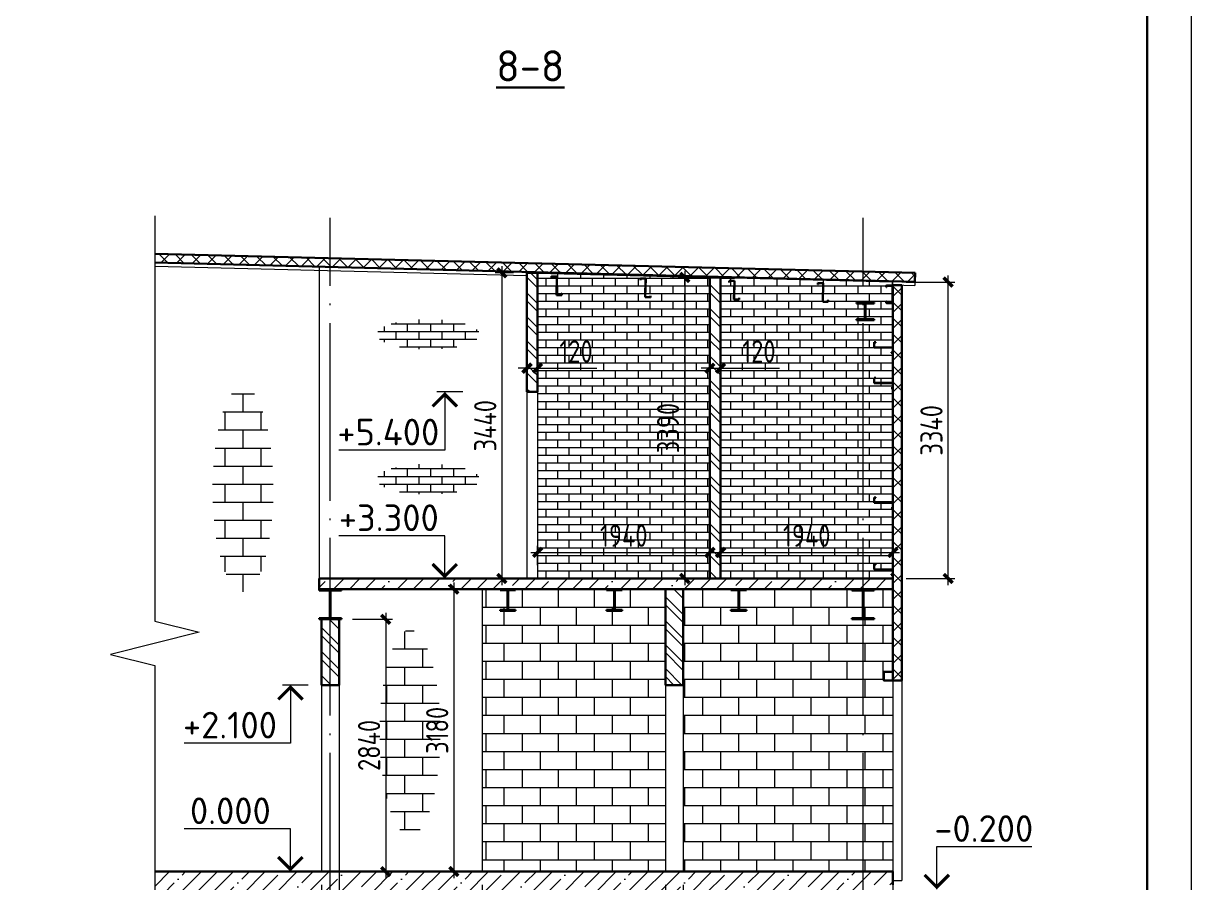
# Model space of a CAD drawing. Extents: x -965262 to 1142518, y -357520 to 71675.
# Drawn here: x 867212 to 880368, y -205275 to -195599 of the extents above; entities that cross this region are included whole.
import ezdxf

# ---------------------------------------------------------------- set-up
doc = ezdxf.new("R2010")
doc.units = 0
doc.header["$LTSCALE"] = 10
doc.linetypes.add('DOTE', pattern=[2.42, 2, -0.2, 0.02, -0.2])
doc.layers.get('0').update_dxf_attribs({"linetype": 'CONTINUOUS', "lineweight": 30})
doc.layers.get('Defpoints').update_dxf_attribs({"linetype": 'CONTINUOUS'})
doc.layers.add('DOTE', color=7, linetype='DOTE', lineweight=9)
doc.styles.add('GOST 2.304', font='isocpeur.ttf', dxfattribs={"width": 0.75, "height": 250})
doc.styles.add('ГОСТ 2м', font='isocpeur.ttf', dxfattribs={"width": 0.8, "height": 250})
doc.dimstyles.new('ГОСТ 2м', dxfattribs={"dimtxt": 250, "dimasz": 100, "dimexe": 75, "dimexo": 150, "dimgap": 62.5, "dimtad": 1, "dimdec": 0, "dimtxsty": 'ГОСТ 2м', "dimblk": 'ARCHTICK', "dimcen": 150, "dimdle": 75, "dimclrd": 256, "dimclre": 256, "dimclrt": 256, "dimadec": 0, "dimazin": 0, "dimtfac": 1, "dimtdec": 0, "dimtmove": 0, "dimatfit": 3, "dimldrblk": 'OBLIQUE', "dimfxl": 1, "dimlwd": 15, "dimlwe": 15, "dimarcsym": 0})
pattern_1 = [(45, (778457.99, -202029.55), (-89.80256, 89.80256), []), (135, (778457.99, -202029.55), (-89.80256, -89.80256), [])]

# ---------------------------------------------------------------- blocks, each defined once
blk = doc.blocks.new('_ArchTick')
at = {"color": 0, "linetype": 'ByBlock', "lineweight": 0, "const_width": 0.4}
blk.add_lwpolyline([(-0.5, -0.5), (0.5, 0.5)], dxfattribs=at)
blk = doc.blocks.new('*D652')
at = {"lineweight": 15, "transparency": 16777216}
for p, q in [((874443, -205300), (874443, -206194)), ((874643, -205300), (874643, -206194)), ((874368, -206119), (874643, -206119)), ((874643, -206119), (875248, -206119))]:
    blk.add_line(p, q, dxfattribs=at)
at = {"layer": 'Defpoints', "color": 0, "lineweight": 15, "transparency": 16777216}
for p in [(874443, -205150, -1451), (874643, -205150, -1451), (874643, -206119)]:
    blk.add_point(p, dxfattribs=at)
at = {"lineweight": 15, "transparency": 16777216, "xscale": 100, "yscale": 100, "zscale": 100, "rotation": 180}
blk.add_blockref('_ArchTick', (874443, -206119), dxfattribs=at)
at = {"lineweight": 15, "transparency": 16777216, "xscale": 100, "yscale": 100, "zscale": 100}
blk.add_blockref('_ArchTick', (874643, -206119), dxfattribs=at)
at = {"lineweight": 15, "transparency": 16777216, "insert": (874995, -205932), "char_height": 250, "attachment_point": 5, "style": 'ГОСТ 2м'}
blk.add_mtext('200', dxfattribs=at)
blk = doc.blocks.new('_Oblique')
at = {"color": 0, "linetype": 'ByBlock', "lineweight": -2}
blk.add_line((-0.5, -0.5), (0.5, 0.5), dxfattribs=at)
blk = doc.blocks.new('*D676')
at = {"lineweight": 15, "transparency": 16777216}
for p, q in [((870918, -202310), (871367, -202310)), ((871292, -202235), (871292, -205225)), ((870918, -205150), (871367, -205150))]:
    blk.add_line(p, q, dxfattribs=at)
at = {"layer": 'Defpoints', "color": 0, "lineweight": 15, "transparency": 16777216}
for p in [(870768, -202310, -1451), (870768, -205150, 393), (871292, -205150)]:
    blk.add_point(p, dxfattribs=at)
at = {"lineweight": 15, "transparency": 16777216, "xscale": 100, "yscale": 100, "zscale": 100}
for p, rotation in [((871292, -202310), 90), ((871292, -205150), 270)]:
    blk.add_blockref('_ArchTick', p, dxfattribs=dict(at, rotation=rotation))
at = {"lineweight": 15, "transparency": 16777216, "insert": (871105, -203730), "char_height": 250, "attachment_point": 5, "rotation": 90, "style": 'ГОСТ 2м'}
blk.add_mtext('2840', dxfattribs=at)
blk = doc.blocks.new('*D653')
at = {"lineweight": 15, "transparency": 16777216}
for p, q in [((872060, -201895), (872060, -205225)), ((872228, -201970), (871985, -201970)), ((872228, -205150), (871985, -205150))]:
    blk.add_line(p, q, dxfattribs=at)
at = {"layer": 'Defpoints', "color": 0, "lineweight": 15, "transparency": 16777216}
for p in [(872378, -201970, -1451), (872060, -205150), (872378, -205150, 408)]:
    blk.add_point(p, dxfattribs=at)
at = {"lineweight": 15, "transparency": 16777216, "xscale": 100, "yscale": 100, "zscale": 100}
for p, rotation in [((872060, -201970), 90), ((872060, -205150), 270)]:
    blk.add_blockref('_ArchTick', p, dxfattribs=dict(at, rotation=rotation))
at = {"lineweight": 15, "transparency": 16777216, "insert": (871872, -203560), "char_height": 250, "attachment_point": 5, "rotation": 90, "style": 'ГОСТ 2м'}
blk.add_mtext('3180', dxfattribs=at)
blk = doc.blocks.new('*D654')
at = {"lineweight": 15, "transparency": 16777216}
for p, q in [((870568, -205300), (870568, -206194)), ((870768, -205300), (870768, -206194)), ((870568, -206119), (869179, -206119)), ((870768, -206119), (870493, -206119))]:
    blk.add_line(p, q, dxfattribs=at)
at = {"layer": 'Defpoints', "color": 0, "lineweight": 15, "transparency": 16777216}
for p in [(870568, -205150, -1451), (870768, -205150, -1451), (870768, -206119)]:
    blk.add_point(p, dxfattribs=at)
at = {"lineweight": 15, "transparency": 16777216, "xscale": 100, "yscale": 100, "zscale": 100, "rotation": 180}
blk.add_blockref('_ArchTick', (870568, -206119), dxfattribs=at)
at = {"lineweight": 15, "transparency": 16777216, "xscale": 100, "yscale": 100, "zscale": 100}
blk.add_blockref('_ArchTick', (870768, -206119), dxfattribs=at)
at = {"lineweight": 15, "transparency": 16777216, "insert": (869431, -205932), "char_height": 250, "attachment_point": 5, "style": 'ГОСТ 2м'}
blk.add_mtext('200', dxfattribs=at)
blk = doc.blocks.new('*D677')
at = {"lineweight": 15, "transparency": 16777216}
for p, q in [((870768, -203200), (870768, -206585)), ((872378, -205300), (872378, -206585)), ((870693, -206510), (872453, -206510))]:
    blk.add_line(p, q, dxfattribs=at)
at = {"layer": 'Defpoints', "color": 0, "lineweight": 15, "transparency": 16777216}
for p in [(870768, -203050, -1451), (872378, -205150, 408), (872378, -206510)]:
    blk.add_point(p, dxfattribs=at)
at = {"lineweight": 15, "transparency": 16777216, "xscale": 100, "yscale": 100, "zscale": 100, "rotation": 180}
blk.add_blockref('_ArchTick', (870768, -206510), dxfattribs=at)
at = {"lineweight": 15, "transparency": 16777216, "xscale": 100, "yscale": 100, "zscale": 100}
blk.add_blockref('_ArchTick', (872378, -206510), dxfattribs=at)
at = {"lineweight": 15, "transparency": 16777216, "insert": (871573, -206322), "char_height": 250, "attachment_point": 5, "style": 'ГОСТ 2м'}
blk.add_mtext('1610', dxfattribs=at)
blk = doc.blocks.new('*D678')
at = {"lineweight": 15, "transparency": 16777216}
for p, q in [((872378, -205300), (872378, -206585)), ((874443, -205300), (874443, -206585)), ((872303, -206510), (874518, -206510))]:
    blk.add_line(p, q, dxfattribs=at)
at = {"layer": 'Defpoints', "color": 0, "lineweight": 15, "transparency": 16777216}
for p in [(872378, -205150, 335), (874443, -205150, 335), (874443, -206510)]:
    blk.add_point(p, dxfattribs=at)
at = {"lineweight": 15, "transparency": 16777216, "xscale": 100, "yscale": 100, "zscale": 100, "rotation": 180}
blk.add_blockref('_ArchTick', (872378, -206510), dxfattribs=at)
at = {"lineweight": 15, "transparency": 16777216, "xscale": 100, "yscale": 100, "zscale": 100}
blk.add_blockref('_ArchTick', (874443, -206510), dxfattribs=at)
at = {"lineweight": 15, "transparency": 16777216, "insert": (873410, -206322), "char_height": 250, "attachment_point": 5, "style": 'ГОСТ 2м'}
blk.add_mtext('2065', dxfattribs=at)
blk = doc.blocks.new('*D679')
at = {"lineweight": 15, "transparency": 16777216}
for p, q in [((874643, -205300), (874643, -206585)), ((877003, -205300), (877003, -206585)), ((874568, -206510), (877078, -206510))]:
    blk.add_line(p, q, dxfattribs=at)
at = {"layer": 'Defpoints', "color": 0, "lineweight": 15, "transparency": 16777216}
for p in [(874643, -205150, 321), (877003, -205150), (877003, -206510)]:
    blk.add_point(p, dxfattribs=at)
at = {"lineweight": 15, "transparency": 16777216, "xscale": 100, "yscale": 100, "zscale": 100, "rotation": 180}
blk.add_blockref('_ArchTick', (874643, -206510), dxfattribs=at)
at = {"lineweight": 15, "transparency": 16777216, "xscale": 100, "yscale": 100, "zscale": 100}
blk.add_blockref('_ArchTick', (877003, -206510), dxfattribs=at)
at = {"lineweight": 15, "transparency": 16777216, "insert": (875823, -206322), "char_height": 250, "attachment_point": 5, "style": 'ГОСТ 2м'}
blk.add_mtext('2360', dxfattribs=at)
blk = doc.blocks.new('*D680')
at = {"lineweight": 15, "transparency": 16777216}
for p, q in [((872600, -198334), (872600, -201925)), ((872733, -198409), (872525, -198409)), ((872733, -201850), (872525, -201850))]:
    blk.add_line(p, q, dxfattribs=at)
at = {"layer": 'Defpoints', "color": 0, "lineweight": 15, "transparency": 16777216}
for p in [(872883, -198409, -73), (872600, -201850), (872883, -201850, -73)]:
    blk.add_point(p, dxfattribs=at)
at = {"lineweight": 15, "transparency": 16777216, "xscale": 100, "yscale": 100, "zscale": 100}
for p, rotation in [((872600, -198409), 90), ((872600, -201850), 270)]:
    blk.add_blockref('_ArchTick', p, dxfattribs=dict(at, rotation=rotation))
at = {"lineweight": 15, "transparency": 16777216, "insert": (872413, -200130), "char_height": 250, "attachment_point": 5, "rotation": 90, "style": 'ГОСТ 2м'}
blk.add_mtext('3440', dxfattribs=at)
blk = doc.blocks.new('*D681')
at = {"lineweight": 15, "transparency": 16777216}
for p, q in [((877153, -198513), (877700, -198513)), ((877625, -201925), (877625, -198438)), ((877153, -201850), (877700, -201850))]:
    blk.add_line(p, q, dxfattribs=at)
at = {"layer": 'Defpoints', "color": 0, "lineweight": 15, "transparency": 16777216}
for p in [(877003, -198513, -73), (877625, -198513), (877003, -201850, -73)]:
    blk.add_point(p, dxfattribs=at)
at = {"lineweight": 15, "transparency": 16777216, "xscale": 100, "yscale": 100, "zscale": 100}
for p, rotation in [((877625, -198513), 90), ((877625, -201850), 270)]:
    blk.add_blockref('_ArchTick', p, dxfattribs=dict(at, rotation=rotation))
at = {"lineweight": 15, "transparency": 16777216, "insert": (877438, -200182), "char_height": 250, "attachment_point": 5, "rotation": 90, "style": 'ГОСТ 2м'}
blk.add_mtext('3340', dxfattribs=at)
blk = doc.blocks.new('*D656')
at = {"lineweight": 15, "transparency": 16777216}
for p, q in [((873003, -201700), (873003, -201481)), ((874943, -201700), (874943, -201481)), ((872928, -201556), (875018, -201556))]:
    blk.add_line(p, q, dxfattribs=at)
at = {"layer": 'Defpoints', "color": 0, "lineweight": 15, "transparency": 16777216}
for p in [(874943, -201556), (873003, -201850, -73), (874943, -201850, -73)]:
    blk.add_point(p, dxfattribs=at)
at = {"lineweight": 15, "transparency": 16777216, "xscale": 100, "yscale": 100, "zscale": 100, "rotation": 180}
blk.add_blockref('_ArchTick', (873003, -201556), dxfattribs=at)
at = {"lineweight": 15, "transparency": 16777216, "xscale": 100, "yscale": 100, "zscale": 100}
blk.add_blockref('_ArchTick', (874943, -201556), dxfattribs=at)
at = {"lineweight": 15, "transparency": 16777216, "insert": (873973, -201368), "char_height": 250, "attachment_point": 5, "style": 'ГОСТ 2м'}
blk.add_mtext('1940', dxfattribs=at)
blk = doc.blocks.new('*D682')
at = {"lineweight": 15, "transparency": 16777216}
for p, q in [((875063, -201700), (875063, -201481)), ((877003, -201700), (877003, -201481)), ((874988, -201556), (877078, -201556))]:
    blk.add_line(p, q, dxfattribs=at)
at = {"layer": 'Defpoints', "color": 0, "lineweight": 15, "transparency": 16777216}
for p in [(877003, -201556), (875063, -201850, -73), (877003, -201850, -73)]:
    blk.add_point(p, dxfattribs=at)
at = {"lineweight": 15, "transparency": 16777216, "xscale": 100, "yscale": 100, "zscale": 100, "rotation": 180}
blk.add_blockref('_ArchTick', (875063, -201556), dxfattribs=at)
at = {"lineweight": 15, "transparency": 16777216, "xscale": 100, "yscale": 100, "zscale": 100}
blk.add_blockref('_ArchTick', (877003, -201556), dxfattribs=at)
at = {"lineweight": 15, "transparency": 16777216, "insert": (876033, -201368), "char_height": 250, "attachment_point": 5, "style": 'ГОСТ 2м'}
blk.add_mtext('1940', dxfattribs=at)
blk = doc.blocks.new('*D683')
at = {"lineweight": 15, "transparency": 16777216}
for p, q in [((872883, -199600), (872883, -199407)), ((873003, -199600), (873003, -199407)), ((872883, -199482), (872783, -199482)), ((872883, -199482), (873003, -199482)), ((873003, -199482), (873668, -199482))]:
    blk.add_line(p, q, dxfattribs=at)
at = {"layer": 'Defpoints', "color": 0, "lineweight": 15, "transparency": 16777216}
for p in [(873003, -199482), (872883, -199750, -73), (873003, -199750, -73)]:
    blk.add_point(p, dxfattribs=at)
at = {"lineweight": 15, "transparency": 16777216, "xscale": 100, "yscale": 100, "zscale": 100}
blk.add_blockref('_ArchTick', (872883, -199482), dxfattribs=at)
at = {"lineweight": 15, "transparency": 16777216, "xscale": 100, "yscale": 100, "zscale": 100, "rotation": 180}
blk.add_blockref('_ArchTick', (873003, -199482), dxfattribs=at)
at = {"lineweight": 15, "transparency": 16777216, "insert": (873435, -199294), "char_height": 250, "attachment_point": 5, "style": 'ГОСТ 2м'}
blk.add_mtext('120', dxfattribs=at)
blk = doc.blocks.new('*D684')
at = {"lineweight": 15, "transparency": 16777216}
for p, q in [((874943, -199600), (874943, -199407)), ((875063, -199600), (875063, -199407)), ((874943, -199482), (874843, -199482)), ((874943, -199482), (875063, -199482)), ((875063, -199482), (875728, -199482))]:
    blk.add_line(p, q, dxfattribs=at)
at = {"layer": 'Defpoints', "color": 0, "lineweight": 15, "transparency": 16777216}
for p in [(875063, -199482), (874943, -199750, -73), (875063, -199750, -73)]:
    blk.add_point(p, dxfattribs=at)
at = {"lineweight": 15, "transparency": 16777216, "xscale": 100, "yscale": 100, "zscale": 100}
blk.add_blockref('_ArchTick', (874943, -199482), dxfattribs=at)
at = {"lineweight": 15, "transparency": 16777216, "xscale": 100, "yscale": 100, "zscale": 100, "rotation": 180}
blk.add_blockref('_ArchTick', (875063, -199482), dxfattribs=at)
at = {"lineweight": 15, "transparency": 16777216, "insert": (875495, -199294), "char_height": 250, "attachment_point": 5, "style": 'ГОСТ 2м'}
blk.add_mtext('120', dxfattribs=at)
blk = doc.blocks.new('*D655')
at = {"lineweight": 15, "transparency": 16777216}
for p, q in [((874659, -198386), (874659, -201925)), ((874793, -198461), (874584, -198461)), ((874793, -201850), (874584, -201850))]:
    blk.add_line(p, q, dxfattribs=at)
at = {"layer": 'Defpoints', "color": 0, "lineweight": 15, "transparency": 16777216}
for p in [(874943, -198461, -73), (874659, -201850), (874943, -201850, -73)]:
    blk.add_point(p, dxfattribs=at)
at = {"lineweight": 15, "transparency": 16777216, "xscale": 100, "yscale": 100, "zscale": 100}
for p, rotation in [((874659, -198461), 90), ((874659, -201850), 270)]:
    blk.add_blockref('_ArchTick', p, dxfattribs=dict(at, rotation=rotation))
at = {"lineweight": 15, "transparency": 16777216, "insert": (874472, -200156), "char_height": 250, "attachment_point": 5, "rotation": 90, "style": 'ГОСТ 2м'}
blk.add_mtext('3390', dxfattribs=at)

msp = doc.modelspace()

# ---------------------------------------------------------------- hatches: boundary and pattern name
at = {"lineweight": 15}
h = msp.add_hatch(dxfattribs=at)
h.set_pattern_fill('ANSI37', color=30, scale=40, style=0)
h.set_pattern_definition(pattern_1)
h.paths.add_polyline_path([(877250.3, -198509.4), (868691.8, -198293.8), (868691.8, -198193.8), (877252.8, -198409.4)])
h = msp.add_hatch(dxfattribs=at)
h.set_pattern_fill('ANSI32', color=1, scale=20, angle=90, style=0)
h.set_pattern_definition([(135, (873985.42, -199288.92), (-134.704, -134.704), []), (135, (873985.42, -199199.11), (-134.704, -134.704), [])])
h.paths.add_polyline_path([(874032.8, -198438.4), (873912.8, -198435.4), (873912.8, -199749.9), (874032.8, -199749.9)], flags=17)
h.paths.add_polyline_path([(873002.8, -198412.4), (872882.8, -198409.4), (872882.8, -199749.9), (873002.8, -199749.9)])
h.paths.add_polyline_path([(874032.8, -198438.4), (873912.8, -198435.4), (873912.8, -199749.9), (874032.8, -199749.9)], flags=17)
h.paths.add_polyline_path([(875062.8, -198464.3), (874942.8, -198461.3), (874942.8, -201849.9), (875062.8, -201849.9)])
h = msp.add_hatch(dxfattribs=at)
h.set_pattern_fill('AR-BRSTD', color=1, scale=1.28)
h.set_pattern_definition([(0, (2163045.54, -226215.38), (0, 86.709504), []), (90, (2163045.54, -226215.38), (-130.048, 86.709504), [86.709504, -86.709504])])
h.paths.add_polyline_path([(875062.8, -198464.3), (874942.8, -198461.3), (874942.8, -201849.9), (875062.8, -201849.9)], flags=16)
h.paths.add_polyline_path([(873002.8, -201849.9), (873002.8, -198412.4), (877002.8, -198513.2), (877002.8, -201849.9)])
h.paths.add_polyline_path([(873182.8, -199581.7), (873687.8, -199581.7), (873687.8, -198981.7), (873182.8, -198981.7)], flags=24)
h.paths.add_polyline_path([(874759.3, -200498.1), (874759.3, -199813.1), (874159.3, -199813.1), (874159.3, -200498.1)], flags=24)
h.paths.add_polyline_path([(873640.3, -201655.9), (874305.3, -201655.9), (874305.3, -201055.9), (873640.3, -201055.9)], flags=24)
h.paths.add_polyline_path([(875700.3, -201655.9), (876365.3, -201655.9), (876365.3, -201055.9), (875700.3, -201055.9)], flags=24)
h.paths.add_polyline_path([(875242.8, -199581.7), (875747.8, -199581.7), (875747.8, -198981.7), (875242.8, -198981.7)], flags=24)
h = msp.add_hatch(dxfattribs=at)
h.set_pattern_fill('ANSI37', color=30, scale=40, style=0)
h.set_pattern_definition(pattern_1)
h.paths.add_polyline_path([(877102.8, -202999.9), (877002.8, -202999.9), (877002.8, -200158), (877102.8, -200158)])
h.paths.add_polyline_path([(877102.8, -200158), (877002.8, -200158), (877002.8, -198545.7), (877102.8, -198545.7)])
h = msp.add_hatch(dxfattribs=at)
h.set_pattern_fill('AR-BRSTD', color=1, scale=1.28)
h.set_pattern_definition([(0, (2163045.54, -226036.21), (0, 86.709504), []), (90, (2163045.54, -226036.21), (-130.048, 86.709504), [86.709504, -86.709504])])
edge = h.paths.add_edge_path()
edge.add_ellipse((871771.3, -199101.2), major_axis=(578.5, 0), ratio=0.2952217, start_angle=0, end_angle=360)
h.paths.add_polyline_path([(871942.6, -202197.2), (871580.1, -202197.2), (871580.1, -202497.2), (871942.6, -202497.2)], flags=9)
h.paths.add_polyline_path([(871906.9, -199710.2), (871906.9, -199347.7), (871606.9, -199347.7), (871606.9, -199710.2)], flags=9)
h = msp.add_hatch(dxfattribs=at)
h.set_pattern_fill('AR-B816', color=4)
h.set_pattern_definition([(0, (2181341.57, -254229), (0, 203.2), []), (90, (2181341.57, -254229), (-203.2, 203.2), [203.2, -203.2])])
edge = h.paths.add_edge_path()
edge.add_ellipse((869684.6, -200843.1), major_axis=(0, -1156.9), ratio=0.2952217, start_angle=0, end_angle=360)
h.paths.add_polyline_path([(863492.5, -201185.7), (863492.5, -200460.7), (862892.5, -200460.7), (862892.5, -201185.7)], flags=9)
h = msp.add_hatch(dxfattribs=at)
h.set_pattern_fill('AR-BRSTD', color=1, scale=1.28)
h.set_pattern_definition([(0, (2163045.54, -227666.75), (0, 86.709504), []), (90, (2163045.54, -227666.75), (-130.048, 86.709504), [86.709504, -86.709504])])
edge = h.paths.add_edge_path()
edge.add_ellipse((871771.3, -200731.7), major_axis=(578.5, 0), ratio=0.2952217, start_angle=0, end_angle=360)
h.paths.add_polyline_path([(871942.6, -203827.8), (871580.1, -203827.8), (871580.1, -204127.8), (871942.6, -204127.8)], flags=9)
h.paths.add_polyline_path([(871906.9, -201340.7), (871906.9, -200978.2), (871606.9, -200978.2), (871606.9, -201340.7)], flags=9)
h = msp.add_hatch(dxfattribs=at)
h.set_pattern_fill('ANSI35', color=256, scale=40, style=0)
h.set_pattern_definition([(45, (868859.28, -176872.93), (-179.6051, 179.6051), []), (45, (869038.88, -176872.93), (-179.605, 179.605), [317.5, -63.5, 0, -63.5])])
h.paths.add_polyline_path([(870542.8, -201969.9), (877002.8, -201969.9), (877002.8, -201849.9), (870542.8, -201849.9)])
h = msp.add_hatch(dxfattribs=at)
h.set_pattern_fill('AR-B816', color=4, style=0)
h.set_pattern_definition([(0, (878113.96, -203797.4), (0, 203.2), []), (90, (878113.96, -203797.4), (-203.2, 203.2), [203.2, -203.2])])
h.paths.add_polyline_path([(874442.8, -201969.9), (873955.3, -201969.9), (873955.3, -201980.9), (873871.3, -201980.9), (873871.3, -202202.9), (873955.3, -202202.9), (873955.3, -202213.9), (873780.3, -202213.9), (873780.3, -202202.9), (873864.3, -202202.9), (873864.3, -201980.9), (873780.3, -201980.9), (873780.3, -201969.9), (872755.3, -201969.9), (872755.3, -201980.9), (872671.3, -201980.9), (872671.3, -202202.9), (872755.3, -202202.9), (872755.3, -202213.9), (872580.3, -202213.9), (872580.3, -202202.9), (872664.3, -202202.9), (872664.3, -201980.9), (872580.3, -201980.9), (872580.3, -201969.9), (872377.8, -201969.9), (872377.8, -205149.9), (874442.8, -205149.9)])
h.paths.add_polyline_path([(876667.8, -202309.9), (876542.8, -202309.9), (876542.8, -202295.9), (876663.3, -202295.9), (876663.3, -201983.9), (876542.8, -201983.9), (876542.8, -201969.9), (875355.3, -201969.9), (875355.3, -201980.9), (875271.3, -201980.9), (875271.3, -202202.9), (875355.3, -202202.9), (875355.3, -202213.9), (875180.3, -202213.9), (875180.3, -202202.9), (875264.3, -202202.9), (875264.3, -201980.9), (875180.3, -201980.9), (875180.3, -201969.9), (874642.8, -201969.9), (874642.8, -205149.9), (876667.8, -205149.9)])
h.paths.add_polyline_path([(877002.8, -201969.9), (876792.8, -201969.9), (876792.8, -201983.9), (876672.3, -201983.9), (876672.3, -202295.9), (876792.8, -202295.9), (876792.8, -202309.9), (876667.8, -202309.9), (876667.8, -205149.9), (877002.8, -205149.9), (877002.8, -202999.9), (876902.8, -202999.9), (876902.8, -202899.9), (877002.8, -202899.9)])
h = msp.add_hatch(dxfattribs=at)
h.set_pattern_fill('ANSI32', color=4, scale=20, angle=90, style=0)
h.set_pattern_definition([(135, (879067.77, -202999.91), (-134.704, -134.704), []), (135, (879067.77, -202910.11), (-134.704, -134.704), [])])
h.paths.add_polyline_path([(874642.8, -201969.9), (874442.8, -201969.9), (874442.8, -205149.9), (874642.8, -205149.9)])
h.paths.add_polyline_path([(874642.8, -205149.9), (874442.8, -205149.9), (874442.8, -203049.9), (874642.8, -203049.9)])
h = msp.add_hatch(dxfattribs=at)
h.set_pattern_fill('ANSI32', color=4, scale=20, angle=90, style=0)
h.set_pattern_definition([(135, (877002.77, -202999.91), (-134.704, -134.704), []), (135, (877002.77, -202910.11), (-134.704, -134.704), [])])
h.paths.add_polyline_path([(870567.8, -205149.9), (870767.8, -205149.9), (870767.8, -202309.9), (870567.8, -202309.9)])
h.paths.add_polyline_path([(870567.8, -205149.9), (870767.8, -205149.9), (870767.8, -203049.9), (870567.8, -203049.9)], flags=17)
h = msp.add_hatch(dxfattribs=at)
h.set_pattern_fill('AR-B816', color=4)
h.set_pattern_definition([(0, (2163045.54, -226215.38), (0, 203.2), []), (90, (2163045.54, -226215.38), (-203.2, 203.2), [203.2, -203.2])])
edge = h.paths.add_edge_path()
edge.add_ellipse((871565.1, -203586.3), major_axis=(0, -1156.9), ratio=0.2952217, start_angle=0, end_angle=360)
h.paths.add_polyline_path([(865373, -203928.9), (865373, -203203.9), (864773, -203203.9), (864773, -203928.9)], flags=9)
h.paths.add_polyline_path([(872159.8, -203882.4), (872159.8, -203237.4), (871559.8, -203237.4), (871559.8, -203882.4)], flags=9)
h.paths.add_polyline_path([(871392.2, -204082.4), (871392.2, -203377.4), (870792.2, -203377.4), (870792.2, -204082.4)], flags=9)
h.paths.add_polyline_path([(871392.2, -204082.4), (871392.2, -203377.4), (870792.2, -203377.4), (870792.2, -204082.4)], flags=9)
h = msp.add_hatch(dxfattribs=at)
h.set_pattern_fill('ANSI35', color=256, scale=40, style=0)
h.set_pattern_definition([(45, (878113.96, -203797.4), (-179.605, 179.605), []), (45, (878293.57, -203797.4), (-179.605, 179.605), [317.5, -63.5, 0, -63.5])])
h.paths.add_polyline_path([(868691.8, -205399.9), (868691.8, -205149.9), (877002.8, -205149.9), (877002.8, -205299.9), (876702.8, -205299.9), (876702.8, -205399.9)])

# ---------------------------------------------------------------- linework, layer by layer
at = {"color": 30}
for p, q in [((868691.8, -198193.8, 2474.6), (877252.8, -198409.4, 2474.6)), ((868691.8, -198293.8, 2474.6), (877250.3, -198509.4, 2474.6)), ((877002.8, -202999.9, 3055), (877102.8, -202999.9, 3047.8))]:
    msp.add_line(p, q, dxfattribs=at)
at = {"color": 30, "lineweight": 15}
for p, q in [((868691.8, -198333.8, 2474.6), (872882.8, -198439.4, 2474.6)), ((877250.3, -198509.4, 2474.6), (877249.2, -198549.4, 2474.6)), ((877002.8, -198543.2, 2474.6), (877249.2, -198549.4, 2474.6)), ((877002.8, -202999.9, 3055), (877002.8, -205249.9, 2924.5)), ((877102.8, -202999.9, 3047.8), (877102.8, -205249.9, 2930.3)), ((877002.8, -205249.9, 2982.5), (877102.8, -205249.9, 2982.5))]:
    msp.add_line(p, q, dxfattribs=at)
at = {"color": 1, "lineweight": 15}
for p, q in [((870542.8, -198350.5, 1531.2), (870542.8, -201849.9, 1531.2)), ((873002.8, -198412.4, 2982.5), (874942.8, -198461.3, 2982.5)), ((872882.8, -199749.9, 2982.5), (872882.8, -201849.9, 2982.5)), ((873002.8, -199749.9, 2982.5), (873002.8, -201849.9, 2982.5)), ((873002.8, -201849.9, 2982.5), (872882.8, -201849.9, 2982.5)), ((874032.8, -201849.9, 2982.5), (873912.8, -201849.9, 2982.5))]:
    msp.add_line(p, q, dxfattribs=at)
at = {"color": 1}
for p, q in [((872882.8, -199749.9, 2982.5), (872882.8, -198409.4, 2982.5)), ((873002.8, -198412.4, 2982.5), (872882.8, -198409.4, 2982.5)), ((873002.8, -199749.9, 2982.5), (873002.8, -198412.4, 2982.5)), ((874942.8, -201849.9, 2982.5), (874942.8, -198461.3, 2982.5)), ((875062.8, -198464.3, 2982.5), (874942.8, -198461.3, 2982.5)), ((875062.8, -201849.9, 2982.5), (875062.8, -198464.3, 2982.5)), ((873002.8, -199749.9, 2982.5), (872882.8, -199749.9, 2982.5)), ((875062.8, -201849.9, 2982.5), (874942.8, -201849.9, 2982.5))]:
    msp.add_line(p, q, dxfattribs=at)
for p, q in [((873160.5, -198447.3, 2474.6), (873160, -198466.3, 2474.6)), ((873160, -198466.3, 2474.6), (873161.6, -198466.4, 2474.6)), ((873220.5, -198448.8, 2474.6), (873160.5, -198447.3, 2474.6)), ((873161.6, -198466.4, 2474.6), (873162.1, -198449, 2474.6)), ((873162.1, -198449, 2474.6), (873218.8, -198450.4, 2474.6)), ((873218.8, -198450.4, 2474.6), (873213.8, -198658.7, 2474.6)), ((873215.4, -198657.1, 2474.6), (873220.5, -198448.8, 2474.6)), ((874160.2, -198472.3, 2474.6), (874159.7, -198491.3, 2474.6)), ((874159.7, -198491.3, 2474.6), (874161.3, -198491.3, 2474.6)), ((874220.2, -198473.8, 2474.6), (874160.2, -198472.3, 2474.6)), ((874161.3, -198491.3, 2474.6), (874161.8, -198473.9, 2474.6)), ((874161.8, -198473.9, 2474.6), (874218.5, -198475.3, 2474.6)), ((874218.5, -198475.3, 2474.6), (874213.4, -198683.7, 2474.6)), ((874215.1, -198682.1, 2474.6), (874220.2, -198473.8, 2474.6)), ((875159.9, -198497.2, 2474.6), (875159.4, -198516.2, 2474.6)), ((875159.4, -198516.2, 2474.6), (875161, -198516.3, 2474.6)), ((875219.9, -198498.7, 2474.6), (875159.9, -198497.2, 2474.6)), ((875161, -198516.3, 2474.6), (875161.4, -198498.9, 2474.6)), ((875161.4, -198498.9, 2474.6), (875218.2, -198500.3, 2474.6)), ((875218.2, -198500.3, 2474.6), (875213.1, -198708.6, 2474.6)), ((875214.8, -198707, 2474.6), (875219.9, -198498.7, 2474.6)), ((873272.6, -198641.1, 2474.6), (873272.2, -198658.5, 2474.6)), ((873274.2, -198641.2, 2474.6), (873272.6, -198641.1, 2474.6)), ((873273.7, -198660.2, 2474.6), (873274.2, -198641.2, 2474.6)), ((876159.6, -198522.2, 2474.6), (876159.1, -198541.2, 2474.6)), ((876159.1, -198541.2, 2474.6), (876160.7, -198541.2, 2474.6)), ((876219.6, -198523.7, 2474.6), (876159.6, -198522.2, 2474.6)), ((876160.7, -198541.2, 2474.6), (876161.1, -198523.8, 2474.6)), ((876161.1, -198523.8, 2474.6), (876217.9, -198525.2, 2474.6)), ((876217.9, -198525.2, 2474.6), (876212.8, -198733.6, 2474.6)), ((876214.5, -198732, 2474.6), (876219.6, -198523.7, 2474.6)), ((876931, -198569.7, 2474.6), (876927.8, -198569.7, 2474.6)), ((873213.8, -198658.7, 2474.6), (873273.7, -198660.2, 2474.6)), ((873272.2, -198658.5, 2474.6), (873215.4, -198657.1, 2474.6)), ((874213.4, -198683.7, 2474.6), (874273.4, -198685.1, 2474.6)), ((874271.9, -198683.5, 2474.6), (874215.1, -198682.1, 2474.6)), ((874272.3, -198666.1, 2474.6), (874271.9, -198683.5, 2474.6)), ((874273.9, -198666.1, 2474.6), (874272.3, -198666.1, 2474.6)), ((874273.4, -198685.1, 2474.6), (874273.9, -198666.1, 2474.6)), ((875213.1, -198708.6, 2474.6), (875273.1, -198710.1, 2474.6)), ((875271.6, -198708.4, 2474.6), (875214.8, -198707, 2474.6)), ((875272, -198691, 2474.6), (875271.6, -198708.4, 2474.6)), ((875273.6, -198691.1, 2474.6), (875272, -198691, 2474.6)), ((875273.1, -198710.1, 2474.6), (875273.6, -198691.1, 2474.6)), ((876212.8, -198733.6, 2474.6), (876272.8, -198735, 2474.6)), ((876271.2, -198733.4, 2474.6), (876214.5, -198732, 2474.6)), ((876271.7, -198716, 2474.6), (876271.2, -198733.4, 2474.6)), ((876273.3, -198716, 2474.6), (876271.7, -198716, 2474.6)), ((876272.8, -198735, 2474.6), (876273.3, -198716, 2474.6)), ((876592.8, -198741.3, 1531.2), (876792.8, -198741.3, 1531.2)), ((876592.8, -198753.3, 1531.2), (876592.8, -198741.3, 1531.2)), ((876688.8, -198753.3, 1531.2), (876592.8, -198753.3, 1531.2)), ((876688.8, -198929.3, 1531.2), (876688.8, -198753.3, 1531.2)), ((876792.8, -198753.3, 1531.2), (876696.8, -198753.3, 1531.2)), ((876696.8, -198753.3, 1531.2), (876696.8, -198929.3, 1531.2)), ((876696.8, -198914.9, 1531.2), (876696.8, -198764.9, 1531.2)), ((876792.8, -198741.3, 1531.2), (876792.8, -198753.3, 1531.2)), ((876931, -198729.7, 2474.6), (876927.8, -198729.7, 2474.6)), ((876592.8, -198941.3, 1531.2), (876592.8, -198929.3, 1531.2)), ((876592.8, -198929.3, 1531.2), (876688.8, -198929.3, 1531.2)), ((876792.8, -198941.3, 1531.2), (876592.8, -198941.3, 1531.2)), ((876696.8, -198929.3, 1531.2), (876792.8, -198929.3, 1531.2)), ((876792.8, -198929.3, 1531.2), (876792.8, -198941.3, 1531.2)), ((876792.8, -199249.9, 1531.2), (876792.8, -199189.9, 1531.2)), ((876792.8, -199189.9, 1531.2), (876811.8, -199189.9, 1531.2)), ((877001.2, -199249.9, 1531.2), (876792.8, -199249.9, 1531.2)), ((876811.8, -199191.5, 1531.2), (876794.4, -199191.5, 1531.2)), ((876794.4, -199191.5, 1531.2), (876794.4, -199248.3, 1531.2)), ((876794.4, -199248.3, 1531.2), (877002.8, -199248.3, 1531.2)), ((876811.8, -199189.9, 1531.2), (876811.8, -199191.5, 1531.2)), ((876983.8, -199308.3, 1531.2), (876983.8, -199306.7, 1531.2)), ((876983.8, -199306.7, 1531.2), (877001.2, -199306.7, 1531.2)), ((876983.8, -199308.3, 1531.2), (877002.8, -199308.3, 1531.2)), ((877001.2, -199306.7, 1531.2), (877001.2, -199249.9, 1531.2)), ((877002.8, -199308.3, 1531.2), (877002.8, -199248.3, 1531.2)), ((876792.8, -199649.9, 1531.2), (876792.8, -199589.9, 1531.2)), ((876792.8, -199589.9, 1531.2), (876811.8, -199589.9, 1531.2)), ((877001.2, -199649.9, 1531.2), (876792.8, -199649.9, 1531.2)), ((876794.4, -199591.5, 1531.2), (876794.4, -199648.3, 1531.2)), ((876811.8, -199591.5, 1531.2), (876794.4, -199591.5, 1531.2)), ((876794.4, -199648.3, 1531.2), (877002.8, -199648.3, 1531.2)), ((876811.8, -199589.9, 1531.2), (876811.8, -199591.5, 1531.2)), ((877001.2, -199706.7, 1531.2), (877001.2, -199649.9, 1531.2)), ((877002.8, -199708.3, 1531.2), (877002.8, -199648.3, 1531.2)), ((876983.8, -199708.3, 1531.2), (876983.8, -199706.7, 1531.2)), ((876983.8, -199706.7, 1531.2), (877001.2, -199706.7, 1531.2)), ((876983.8, -199708.3, 1531.2), (877002.8, -199708.3, 1531.2)), ((876792.8, -200999.9, 1531.2), (876792.8, -200939.9, 1531.2)), ((876792.8, -200939.9, 1531.2), (876811.8, -200939.9, 1531.2)), ((877001.2, -200999.9, 1531.2), (876792.8, -200999.9, 1531.2)), ((876811.8, -200941.5, 1531.2), (876794.4, -200941.5, 1531.2)), ((876794.4, -200941.5, 1531.2), (876794.4, -200998.3, 1531.2)), ((876794.4, -200998.3, 1531.2), (877002.8, -200998.3, 1531.2)), ((876811.8, -200939.9, 1531.2), (876811.8, -200941.5, 1531.2)), ((877001.2, -201056.7, 1531.2), (877001.2, -200999.9, 1531.2)), ((877002.8, -201058.3, 1531.2), (877002.8, -200998.3, 1531.2)), ((876983.8, -201058.3, 1531.2), (876983.8, -201056.7, 1531.2)), ((876983.8, -201056.7, 1531.2), (877001.2, -201056.7, 1531.2)), ((876983.8, -201058.3, 1531.2), (877002.8, -201058.3, 1531.2)), ((876792.8, -201749.9, 1531.2), (876792.8, -201689.9, 1531.2)), ((876792.8, -201689.9, 1531.2), (876811.8, -201689.9, 1531.2)), ((877001.2, -201749.9, 1531.2), (876792.8, -201749.9, 1531.2)), ((876811.8, -201691.5, 1531.2), (876794.4, -201691.5, 1531.2)), ((876794.4, -201691.5, 1531.2), (876794.4, -201748.3, 1531.2)), ((876794.4, -201748.3, 1531.2), (877002.8, -201748.3, 1531.2)), ((876811.8, -201689.9, 1531.2), (876811.8, -201691.5, 1531.2)), ((876983.8, -201806.7, 1531.2), (877001.2, -201806.7, 1531.2)), ((876983.8, -201808.3, 1531.2), (876983.8, -201806.7, 1531.2)), ((876983.8, -201808.3, 1531.2), (877002.8, -201808.3, 1531.2)), ((877001.2, -201806.7, 1531.2), (877001.2, -201749.9, 1531.2)), ((877002.8, -201808.3, 1531.2), (877002.8, -201748.3, 1531.2)), ((870542.8, -201849.9, 1531.2), (877002.8, -201849.9, 2982.5)), ((870542.8, -201849.9, 1531.2), (870542.8, -201969.9, 1531.2)), ((877002.8, -201849.9, 2982.5), (877002.8, -201969.9, 2982.5)), ((870542.8, -201983.9, 1531.2), (870542.8, -201969.9, 1531.2)), ((870542.8, -201969.9, 1531.2), (870792.8, -201969.9, 1531.2)), ((870542.8, -201969.9, 1531.2), (877002.8, -201969.9, 2982.5)), ((870663.3, -201983.9, 1531.2), (870542.8, -201983.9, 1531.2)), ((870663.3, -202295.9, 1531.2), (870663.3, -201983.9, 1531.2)), ((870792.8, -201983.9, 1531.2), (870672.3, -201983.9, 1531.2)), ((870672.3, -201983.9, 1531.2), (870672.3, -202295.9, 1531.2)), ((870792.8, -201969.9, 1531.2), (870792.8, -201983.9, 1531.2)), ((872577.8, -201969.9, 1531.2), (872377.8, -201969.9, 1531.2)), ((872580.3, -201980.9, 1531.2), (872580.3, -201969.9, 1531.2)), ((872580.3, -201969.9, 1531.2), (872755.3, -201969.9, 1531.2)), ((872664.3, -201980.9, 1531.2), (872580.3, -201980.9, 1531.2)), ((872664.3, -202202.9, 1531.2), (872664.3, -201980.9, 1531.2)), ((872671.3, -201980.9, 1531.2), (872671.3, -202202.9, 1531.2)), ((872755.3, -201980.9, 1531.2), (872671.3, -201980.9, 1531.2)), ((872755.3, -201969.9, 1531.2), (872755.3, -201980.9, 1531.2)), ((873780.3, -201980.9, 1531.2), (873780.3, -201969.9, 1531.2)), ((873780.3, -201969.9, 1531.2), (873955.3, -201969.9, 1531.2)), ((873864.3, -201980.9, 1531.2), (873780.3, -201980.9, 1531.2)), ((873864.3, -202202.9, 1531.2), (873864.3, -201980.9, 1531.2)), ((873955.3, -201980.9, 1531.2), (873871.3, -201980.9, 1531.2)), ((873871.3, -201980.9, 1531.2), (873871.3, -202202.9, 1531.2)), ((873955.3, -201969.9, 1531.2), (873955.3, -201980.9, 1531.2)), ((875180.3, -201980.9, 1531.2), (875180.3, -201969.9, 1531.2)), ((875180.3, -201969.9, 1531.2), (875355.3, -201969.9, 1531.2)), ((875264.3, -201980.9, 1531.2), (875180.3, -201980.9, 1531.2)), ((875264.3, -202202.9, 1531.2), (875264.3, -201980.9, 1531.2)), ((875355.3, -201980.9, 1531.2), (875271.3, -201980.9, 1531.2)), ((875271.3, -201980.9, 1531.2), (875271.3, -202202.9, 1531.2)), ((875355.3, -201969.9, 1531.2), (875355.3, -201980.9, 1531.2)), ((876542.8, -201983.9, 1531.2), (876542.8, -201969.9, 1531.2)), ((876542.8, -201969.9, 1531.2), (876792.8, -201969.9, 1531.2)), ((876663.3, -201983.9, 1531.2), (876542.8, -201983.9, 1531.2)), ((876663.3, -202295.9, 1531.2), (876663.3, -201983.9, 1531.2)), ((876792.8, -201983.9, 1531.2), (876672.3, -201983.9, 1531.2)), ((876672.3, -201983.9, 1531.2), (876672.3, -202295.9, 1531.2)), ((876792.8, -201969.9, 1531.2), (876792.8, -201983.9, 1531.2)), ((872580.3, -202213.9, 1531.2), (872580.3, -202202.9, 1531.2)), ((872580.3, -202202.9, 1531.2), (872664.3, -202202.9, 1531.2)), ((872671.3, -202202.9, 1531.2), (872755.3, -202202.9, 1531.2)), ((872755.3, -202202.9, 1531.2), (872755.3, -202213.9, 1531.2)), ((873780.3, -202213.9, 1531.2), (873780.3, -202202.9, 1531.2)), ((873780.3, -202202.9, 1531.2), (873864.3, -202202.9, 1531.2)), ((873871.3, -202202.9, 1531.2), (873955.3, -202202.9, 1531.2)), ((873955.3, -202202.9, 1531.2), (873955.3, -202213.9, 1531.2)), ((875180.3, -202213.9, 1531.2), (875180.3, -202202.9, 1531.2)), ((875180.3, -202202.9, 1531.2), (875264.3, -202202.9, 1531.2)), ((875271.3, -202202.9, 1531.2), (875355.3, -202202.9, 1531.2)), ((875355.3, -202202.9, 1531.2), (875355.3, -202213.9, 1531.2)), ((870542.8, -202295.9, 1531.2), (870663.3, -202295.9, 1531.2)), ((870542.8, -202309.9, 1531.2), (870542.8, -202295.9, 1531.2)), ((870792.8, -202309.9, 1531.2), (870542.8, -202309.9, 1531.2)), ((870672.3, -202295.9, 1531.2), (870792.8, -202295.9, 1531.2)), ((870792.8, -202295.9, 1531.2), (870792.8, -202309.9, 1531.2)), ((872755.3, -202213.9, 1531.2), (872580.3, -202213.9, 1531.2)), ((873955.3, -202213.9, 1531.2), (873780.3, -202213.9, 1531.2)), ((875355.3, -202213.9, 1531.2), (875180.3, -202213.9, 1531.2)), ((876542.8, -202309.9, 1531.2), (876542.8, -202295.9, 1531.2)), ((876542.8, -202295.9, 1531.2), (876663.3, -202295.9, 1531.2)), ((876792.8, -202309.9, 1531.2), (876542.8, -202309.9, 1531.2)), ((876672.3, -202295.9, 1531.2), (876792.8, -202295.9, 1531.2)), ((876792.8, -202295.9, 1531.2), (876792.8, -202309.9, 1531.2)), ((868691.8, -205149.9, 3657.7), (877002.8, -205149.9, 3055)), ((877002.8, -205149.9, 2982.5), (877002.8, -205299.9, 2982.5))]:
    msp.add_line(p, q)
at = {"color": 3}
for p, q in [((877252.8, -198409.4, 2474.6), (877250.3, -198509.4, 2474.6)), ((877102.8, -198545.7, 2982.5), (877002.8, -198545.7, 2982.5))]:
    msp.add_line(p, q, dxfattribs=at)
at = {"color": 30, "ltscale": 10, "extrusion": (0, 0, -1)}
for p, q in [((877002.8, -198545.7, 2982.5), (877002.8, -202999.9, 2982.5)), ((877002.8, -198545.7, 2982.5), (877002.8, -199749.9, 2982.5)), ((877102.8, -198545.7, 2982.5), (877102.8, -202999.9, 2982.5))]:
    msp.add_line(p, q, dxfattribs=at)
at = {"lineweight": 15, "ltscale": 100}
for p, q in [((872159.2, -199749.9, 2982.5), (871867.9, -199749.9, 2982.5)), ((871957.9, -199749.9, 2982.5), (871957.9, -200405.3, 2982.5)), ((871957.9, -200405.3, 2982.5), (870763.1, -200405.3, 2982.5)), ((871957.6, -201369.9, 2256.9), (870763.1, -201369.9, 2256.9)), ((871957.6, -201849.9, 2256.9), (871957.6, -201369.9, 2256.9)), ((872793.6, -201969.9, 1531.2), (873133.3, -201969.9, 1531.2)), ((870420.4, -203049.9, 3390.4), (870129.2, -203049.9, 3390.4)), ((870219.2, -203049.9, 3390.4), (870219.2, -203705.3, 3390.4)), ((870219.2, -203705.3, 3390.4), (869021.2, -203705.3, 3390.4)), ((870219.2, -204669.9, 2982.5), (869021.2, -204669.9, 2982.5)), ((870219.2, -205149.9, 2982.5), (870219.2, -204669.9, 2982.5)), ((877497.1, -205349.9, 2982.5), (877497.1, -204869.9, 2982.5)), ((877497.1, -204869.9, 2982.5), (878568.6, -204869.9, 2982.5)), ((871415.1, -205149.9, 2982.5), (871754.9, -205149.9, 2982.5))]:
    msp.add_line(p, q, dxfattribs=at)
at = {"color": 4, "lineweight": 15}
for p, q in [((872377.8, -201969.9, 3390.4), (872377.8, -205149.9, 3390.4)), ((870567.8, -203049.9, 3390.4), (870567.8, -205149.9, 3390.4)), ((870767.8, -203049.9, 3375.9), (870767.8, -205149.9, 3375.9)), ((874442.8, -203049.9, 3390.4), (874442.8, -205149.9, 3390.4)), ((874642.8, -203049.9, 3375.9), (874642.8, -205149.9, 3375.9))]:
    msp.add_line(p, q, dxfattribs=at)
at = {"color": 4}
for p, q in [((874442.8, -203049.9, 1531.2), (874442.8, -201969.9, 1531.2)), ((874642.8, -203049.9, 1531.2), (874642.8, -201969.9, 1531.2)), ((870567.8, -203049.9, 1531.2), (870567.8, -202309.9, 1531.2)), ((870767.8, -203049.9, 1531.2), (870767.8, -202309.9, 1531.2)), ((870567.8, -203049.9, 3521.7), (870767.8, -203049.9, 3507.2)), ((874442.8, -203049.9, 3390.4), (874642.8, -203049.9, 3375.9))]:
    msp.add_line(p, q, dxfattribs=at)
at = {"lineweight": 15, "elevation": 9801.8}
msp.add_lwpolyline([(796267.6, -240087.8), (880367.6, -240087.8), (880367.6, -180687.8), (796267.6, -180687.8)], close=True, dxfattribs=at)
msp.add_lwpolyline([(796267.6, -240087.8), (880367.6, -240087.8), (880367.6, -180687.8), (796267.6, -180687.8)], close=True, dxfattribs=at)
for points, elevation in [([(798267.6, -239587.8), (879867.6, -239587.8), (879867.6, -181187.8), (798267.6, -181187.8)], 9801.8), ([(798267.6, -239587.8), (879867.6, -239587.8), (879867.6, -181187.8), (798267.6, -181187.8)], 9801.8), ([(877002.8, -202999.9), (876902.8, -202999.9), (876902.8, -202899.9), (877002.8, -202899.9)], 3055)]:
    msp.add_lwpolyline(points, close=True, dxfattribs=dict(elevation=elevation))
at = {"color": 5, "lineweight": 15, "ltscale": 10, "extrusion": (1, 0, 0), "elevation": 868691.8}
msp.add_lwpolyline([(-197765.3, 4791), (-202329.7, 4791)], dxfattribs=at)
at = {"color": 1, "lineweight": 15, "elevation": 2982.5}
msp.add_lwpolyline([(875062.8, -201849.9), (877002.8, -201849.9), (877002.8, -198513.2), (875062.8, -198464.3)], close=True, dxfattribs=at)
at = {"elevation": 2474.6}
for points in [[(876927.8, -198729.7), (876927.8, -198743.3, 0.4142136), (876934.2, -198749.7), (876996.4, -198749.7, 0.4142136), (877002.8, -198743.3), (877002.8, -198556.1, 0.4142136), (876996.4, -198549.7), (876934.2, -198549.7, 0.4142136), (876927.8, -198556.1), (876927.8, -198569.7)], [(876931, -198729.7), (876931, -198743.3, 0.4142136), (876934.2, -198746.5), (876996.4, -198746.5, 0.4142136), (876999.6, -198743.3), (876999.6, -198556.1, 0.4142136), (876996.4, -198552.9), (876934.2, -198552.9, 0.4142136), (876931, -198556.1), (876931, -198569.7)]]:
    msp.add_lwpolyline(points, format="xyb", dxfattribs=at)
at = {"lineweight": 15, "ltscale": 100, "const_width": 36}
for points, elevation in [([(871820.7, -199912.6), (871957.9, -199775.4), (872095.2, -199912.6)], 4067.6), ([(871820.4, -201687.2), (871957.6, -201824.5), (872094.9, -201687.2)], 3342), ([(870081.9, -203212.6), (870219.2, -203075.4), (870356.4, -203212.6)], 4475.5), ([(870081.9, -204987.2), (870219.2, -205124.5), (870356.4, -204987.2)], 4067.6), ([(877634.4, -205187.2), (877497.1, -205324.5), (877359.9, -205187.2)], 4067.6)]:
    msp.add_lwpolyline(points, dxfattribs=dict(at, elevation=elevation))
at = {"color": 5, "lineweight": 15, "ltscale": 10, "elevation": 4791}
for points in [[(868691.8, -202329.7), (869191.8, -202454.7)], [(869191.8, -202454.7), (868191.8, -202704.7)], [(868191.8, -202704.7), (868691.8, -202829.7)], [(868691.8, -202829.7), (868691.8, -207094.1)]]:
    msp.add_lwpolyline(points, dxfattribs=at)
at = {"layer": 'DOTE', "lineweight": 5, "ltscale": 100}
for p, q in [((870667.8, -208234.1, 1531.2), (870667.8, -197788.5, 1531.2)), ((876667.8, -208234.1, 1531.2), (876667.8, -197788.5, 1531.2))]:
    msp.add_line(p, q, dxfattribs=at)

# ---------------------------------------------------------------- texts
at = {"lineweight": 15, "ltscale": 100, "style": 'GOST 2.304'}
for s, p in [('+5.400', (870747.9, -200351.3, 2982.5)), ('+3.300', (870764.1, -201315.9, 2256.9)), ('+2.100', (869009.2, -203651.3, 3390.4)), ('0.000', (869087.5, -204615.9, 2982.5)), ('-0.200', (877469.8, -204815.9, 2982.5))]:
    msp.add_text(s, height=300, dxfattribs=at).set_placement(p)
at = {"layer": 'DOTE', "linetype": 'Continuous', "lineweight": 30, "ltscale": 100, "insert": (872920.4, -196078.1, 3306.5), "char_height": 350, "width": 800, "attachment_point": 5, "style": 'GOST 2.304'}
msp.add_mtext('{\\W1;\\L\\C5;8-8}', dxfattribs=at)

# ---------------------------------------------------------------- dimensions: what is measured, and where the dimension line sits
at = {"lineweight": 15}
for base, p1, p2, text, picture, middle in [((872600.4, -201849.9, 3055), (872882.8, -198409.4, 2982.5), (872882.8, -201849.9, 2982.5), '3440', '*D680', (872412.9, -200129.7, 3055)), ((874659.3, -201849.9, 3055), (874942.8, -198461.3, 2982.5), (874942.8, -201849.9, 2982.5), '3390', '*D655', (874471.8, -200155.6, 3055)), ((877625, -198513.2, 3055), (877002.8, -201849.9, 2982.5), (877002.8, -198513.2, 2982.5), '3340', '*D681', (877437.5, -200181.6, 3055))]:
    dim = msp.add_linear_dim(base=base, p1=p1, p2=p2, angle=90, text=text, dimstyle='ГОСТ 2м', dxfattribs=at)
    dim.commit()
    dim.dimension.update_dxf_attribs({"geometry": picture, "text_midpoint": middle})
for base, p1, p2, picture, middle in [((873002.8, -199481.7, 3055), (872882.8, -199749.9, 2982.5), (873002.8, -199749.9, 2982.5), '*D683', (873435.3, -199294.2, 3055)), ((875062.8, -199481.7, 3055), (874942.8, -199749.9, 2982.5), (875062.8, -199749.9, 2982.5), '*D684', (875495.3, -199294.2, 3055)), ((874942.8, -201555.9, 3055), (873002.8, -201849.9, 2982.5), (874942.8, -201849.9, 2982.5), '*D656', (873972.8, -201368.4, 3055)), ((877002.8, -201555.9, 3055), (875062.8, -201849.9, 2982.5), (877002.8, -201849.9, 2982.5), '*D682', (876032.8, -201368.4, 3055)), ((872377.8, -206509.9, 2982.5), (870767.8, -203049.9, 1531.2), (872377.8, -205149.9, 3390.4), '*D677', (871572.8, -206322.4, 2982.5)), ((874442.8, -206509.9, 3055), (872377.8, -205149.9, 3390.4), (874442.8, -205149.9, 3390.4), '*D678', (873410.3, -206322.4, 3055)), ((874642.8, -206119.1, 4827.2), (874442.8, -205149.9, 3375.9), (874642.8, -205149.9, 3375.9), '*D652', (874995.3, -205931.6, 4827.2)), ((877002.8, -206509.9, 3055), (874642.8, -205149.9, 3375.9), (877002.8, -205149.9, 3055), '*D679', (875822.8, -206322.4, 3055))]:
    dim = msp.add_linear_dim(base=base, p1=p1, p2=p2, dimstyle='ГОСТ 2м', dxfattribs=at)
    dim.commit()
    dim.dimension.update_dxf_attribs({"geometry": picture, "text_midpoint": middle})
for base, p1, p2, picture, middle in [((872059.8, -205149.9, 2982.5), (872377.8, -201969.9, 1531.2), (872377.8, -205149.9, 3390.4), '*D653', (871872.3, -203559.9, 2982.5)), ((871292.2, -205149.9, 2982.5), (870767.8, -202309.9, 1531.2), (870767.8, -205149.9, 3375.9), '*D676', (871104.7, -203729.9, 2982.5))]:
    dim = msp.add_linear_dim(base=base, p1=p1, p2=p2, angle=90, dimstyle='ГОСТ 2м', dxfattribs=at)
    dim.commit()
    dim.dimension.update_dxf_attribs({"geometry": picture, "text_midpoint": middle})
dim = msp.add_linear_dim(base=(870767.8, -206119.1, 2982.5), p1=(870567.8, -205149.9, 1531.2), p2=(870767.8, -205149.9, 1531.2), dimstyle='ГОСТ 2м', dxfattribs=at)
dim.commit()
dim.dimension.update_dxf_attribs({"geometry": '*D654', "text_midpoint": (869431.3, -206119.1, 2982.5), "dimtype": 160})

doc.saveas('drawing.dxf')
